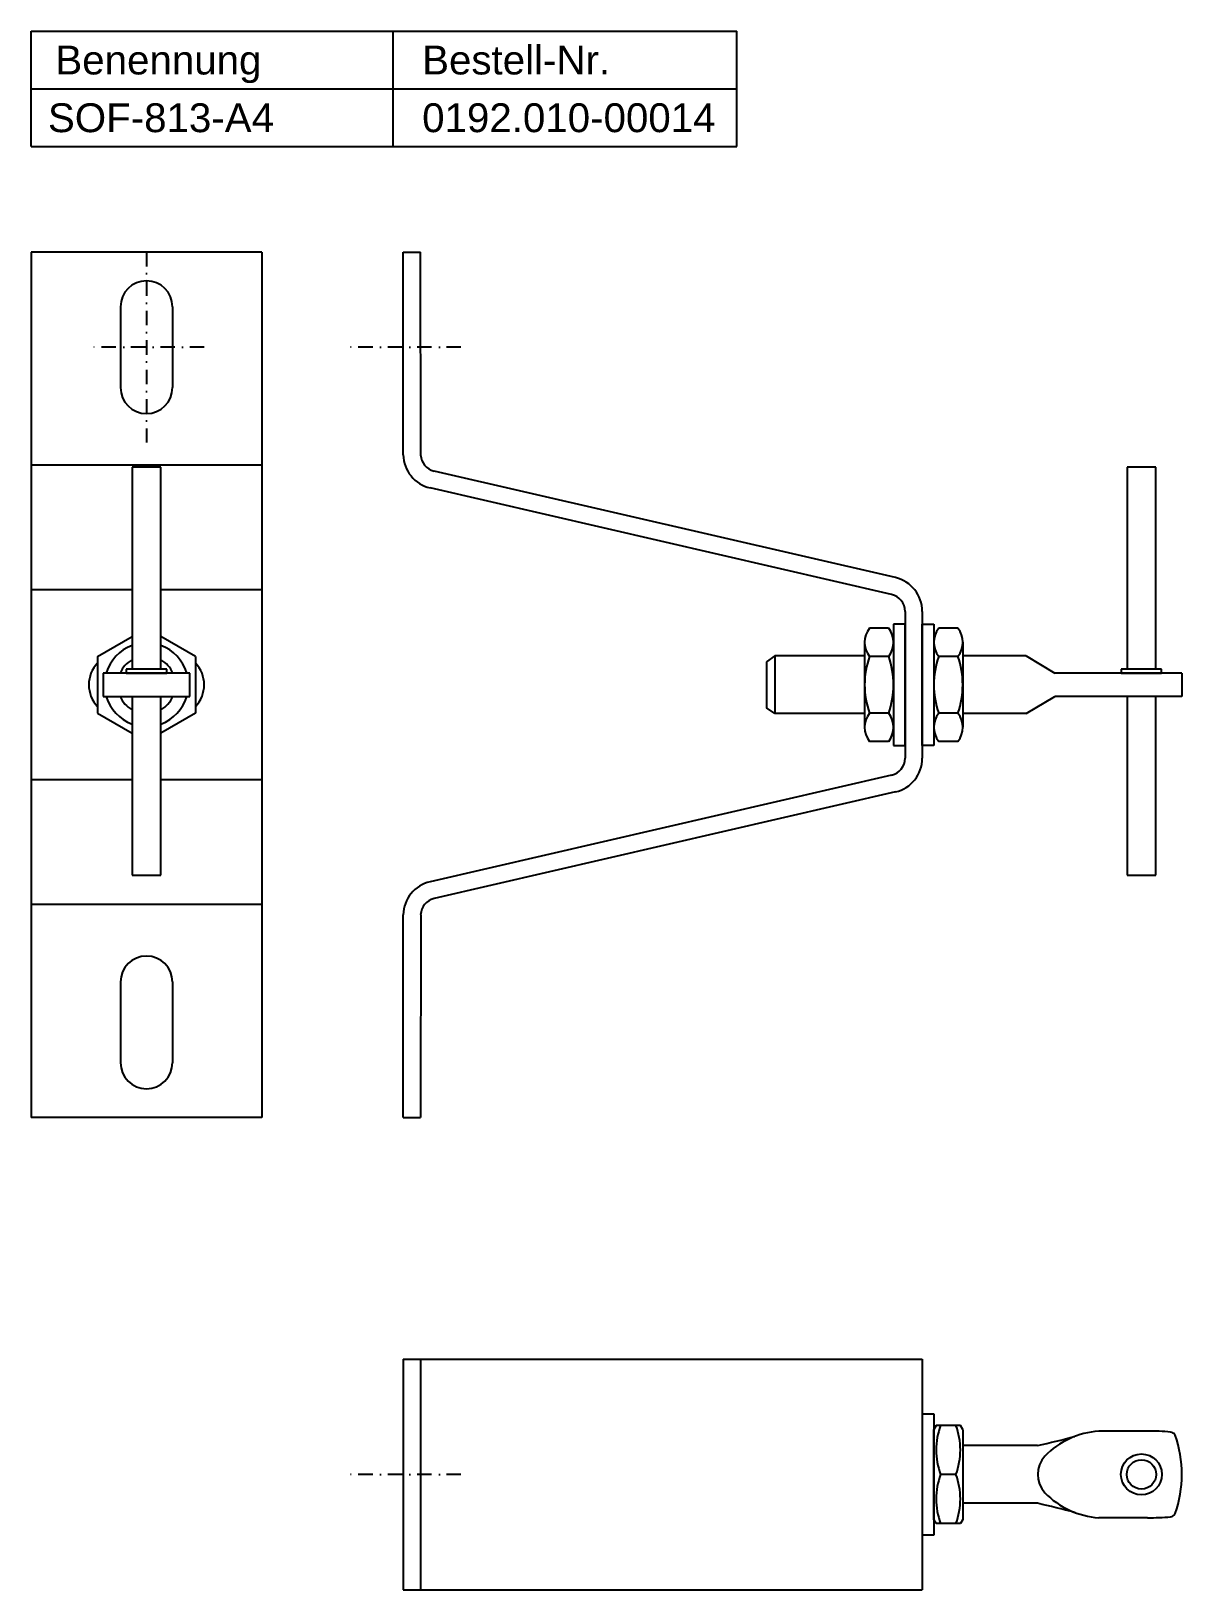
# Model space of a CAD drawing. Header units: millimetres. Extents: x 1454 to 1654, y -11 to 259.
import ezdxf

# ---------------------------------------------------------------- set-up
doc = ezdxf.new("R2010")
doc.units = ezdxf.units.MM
doc.header["$LTSCALE"] = 10
doc.linetypes.add('STRICHPUNKT2', pattern=[0.5, 0.25, -0.125, 0, -0.125])
doc.layers.add('HALFEN', color=2, linetype='Continuous')
doc.styles.add('ARIAL50', font='ARIAL.TTF', dxfattribs={"height": 5})

msp = doc.modelspace()

# ---------------------------------------------------------------- linework, layer by layer
at = {"layer": 'HALFEN'}
for p, q in [((1454.03, 259.37), (1576.41, 259.37)), ((1454.03, 239.37), (1454.03, 259.37)), ((1516.83, 239.37), (1516.83, 259.37)), ((1576.41, 239.37), (1576.41, 259.37)), ((1454.03, 249.37), (1576.41, 249.37)), ((1516.83, 249.37), (1576.41, 249.37)), ((1516.83, 249.37), (1576.41, 249.37)), ((1454.03, 239.37), (1576.41, 239.37)), ((1516.83, 239.37), (1576.41, 239.37)), ((1516.83, 239.37), (1576.41, 239.37)), ((1516.83, 239.37), (1576.41, 239.37)), ((1494.03, 221.1), (1454.03, 221.1)), ((1454.03, 221.1), (1454.03, 71.1)), ((1494.03, 221.1), (1494.03, 71.1)), ((1518.56, 185.96), (1518.56, 221.1)), ((1518.56, 221.1), (1521.56, 221.1)), ((1521.58, 185.94), (1521.56, 221.1)), ((1469.53, 211.6), (1469.53, 197.6)), ((1478.53, 211.6), (1478.53, 197.6)), ((1476.53, 183.8), (1471.53, 183.8)), ((1471.53, 183.8), (1471.53, 148.8)), ((1476.53, 148.8), (1476.53, 183.8)), ((1649.06, 183.8), (1644.06, 183.8)), ((1644.06, 183.8), (1644.06, 148.8)), ((1649.06, 148.8), (1649.06, 183.8)), ((1603.91, 164.67), (1523.89, 183.15)), ((1603.24, 161.75), (1523.21, 180.22)), ((1605.56, 158.82), (1605.56, 133.37)), ((1608.56, 158.82), (1608.56, 133.37)), ((1465.53, 151.01), (1471.53, 154.47)), ((1482.53, 151.01), (1476.53, 154.47)), ((1602.72, 155.92), (1599.41, 155.92)), ((1603.56, 156.6), (1603.56, 135.6)), ((1605.56, 156.6), (1603.56, 156.6)), ((1605.56, 135.6), (1605.56, 156.6)), ((1608.56, 135.6), (1608.56, 156.6)), ((1608.56, 156.6), (1610.56, 156.6)), ((1610.56, 156.6), (1610.56, 135.6)), ((1614.72, 155.92), (1611.41, 155.92)), ((1598.56, 153.46), (1598.56, 138.74)), ((1615.56, 153.46), (1615.56, 138.74)), ((1465.53, 151.01), (1465.53, 141.19)), ((1477.53, 148.8), (1470.53, 148.8)), ((1470.53, 148.8), (1470.53, 148.1)), ((1477.53, 148.1), (1477.53, 148.8)), ((1482.53, 151.01), (1482.53, 141.19)), ((1582.96, 151.1), (1581.56, 150.1)), ((1581.56, 150.1), (1581.56, 142.1)), ((1582.96, 151.1), (1582.96, 141.1)), ((1598.56, 151.1), (1582.96, 151.1)), ((1602.72, 151.01), (1599.41, 151.01)), ((1614.72, 151.01), (1611.41, 151.01)), ((1626.56, 151.1), (1615.56, 151.1)), ((1626.56, 151.1), (1631.56, 148.1)), ((1650.06, 148.8), (1643.06, 148.8)), ((1643.06, 148.8), (1643.06, 148.1)), ((1650.06, 148.1), (1650.06, 148.8)), ((1481.53, 148.1), (1466.53, 148.1)), ((1466.53, 148.1), (1466.53, 144.1)), ((1470.53, 148.1), (1477.53, 148.1)), ((1470.53, 148.1), (1477.53, 148.1)), ((1481.53, 144.1), (1481.53, 148.1)), ((1653.56, 148.1), (1631.56, 148.1)), ((1643.06, 148.1), (1650.06, 148.1)), ((1653.56, 148.1), (1653.56, 144.1)), ((1466.53, 144.1), (1481.53, 144.1)), ((1471.53, 144.1), (1471.53, 113.1)), ((1476.53, 113.1), (1476.53, 144.1)), ((1626.56, 141.1), (1631.56, 144.1)), ((1653.56, 144.1), (1631.56, 144.1)), ((1644.06, 144.1), (1644.06, 113.1)), ((1649.06, 113.1), (1649.06, 144.1)), ((1465.53, 141.19), (1471.53, 137.73)), ((1482.53, 141.19), (1476.53, 137.73)), ((1582.96, 141.1), (1581.56, 142.1)), ((1598.56, 141.1), (1582.96, 141.1)), ((1602.72, 141.19), (1599.41, 141.19)), ((1614.72, 141.19), (1611.41, 141.19)), ((1626.56, 141.1), (1615.56, 141.1)), ((1602.72, 136.28), (1599.41, 136.28)), ((1603.56, 135.6), (1605.56, 135.6)), ((1610.56, 135.6), (1608.56, 135.6)), ((1614.72, 136.28), (1611.41, 136.28)), ((1603.24, 130.45), (1523.21, 111.98)), ((1603.91, 127.53), (1523.89, 109.05)), ((1471.53, 113.1), (1476.53, 113.1)), ((1644.06, 113.1), (1649.06, 113.1)), ((1518.56, 71.1), (1518.56, 106.23)), ((1521.58, 106.26), (1521.56, 71.1)), ((1469.53, 94.6), (1469.53, 80.6)), ((1478.53, 94.6), (1478.53, 80.6)), ((1494.03, 71.1), (1454.03, 71.1)), ((1518.56, 71.1), (1521.56, 71.1)), ((1518.56, 29.26), (1608.56, 29.26)), ((1518.56, 29.26), (1518.56, -10.74)), ((1521.56, 29.26), (1521.56, -10.74)), ((1608.56, 29.26), (1608.56, -10.74)), ((1608.56, 19.76), (1610.56, 19.76)), ((1610.56, 19.76), (1610.56, -1.24)), ((1610.97, 17.76), (1610.56, 17.06)), ((1610.56, 1.46), (1610.56, 17.06)), ((1610.56, 16.62), (1610.56, 1.9)), ((1615.16, 17.76), (1610.97, 17.76)), ((1615.56, 17.06), (1615.16, 17.76)), ((1615.56, 17.06), (1615.56, 1.46)), ((1647.63, 16.76), (1639.16, 16.76)), ((1628.56, 14.26), (1615.56, 14.26)), ((1614.4, 9.26), (1611.73, 9.26)), ((1628.56, 4.26), (1615.56, 4.26)), ((1610.97, 0.76), (1610.56, 1.46)), ((1615.16, 0.76), (1610.97, 0.76)), ((1615.56, 1.46), (1615.16, 0.76)), ((1647.63, 1.76), (1639.16, 1.76)), ((1610.56, -1.24), (1608.56, -1.24)), ((1518.56, -10.74), (1608.56, -10.74))]:
    msp.add_line(p, q, dxfattribs=at)
at = {"layer": 'HALFEN', "color": 1, "linetype": 'STRICHPUNKT2'}
for p, q in [((1474.03, 221.1), (1474.03, 188.1)), ((1484.03, 204.6), (1464.03, 204.6)), ((1528.56, 204.6), (1508.56, 204.6)), ((1528.56, 9.26), (1508.56, 9.26))]:
    msp.add_line(p, q, dxfattribs=at)
at = {"layer": 'HALFEN', "ltscale": 20}
for p, q in [((1494.03, 184.15), (1454.03, 184.15)), ((1471.53, 162.56), (1454.03, 162.56)), ((1494.03, 162.56), (1476.53, 162.56)), ((1471.53, 129.64), (1454.03, 129.64)), ((1494.03, 129.64), (1476.53, 129.64)), ((1494.03, 108.05), (1454.03, 108.05))]:
    msp.add_line(p, q, dxfattribs=at)
at = {"layer": 'HALFEN'}
for radius in [3.55, 2.55]:
    msp.add_circle((1646.56, 9.26), radius, dxfattribs=at)
for centre, radius, start, end in [((1474.03, 211.6), 4.5, 0, 180), ((1474.03, 197.6), 4.5, 180, 0), ((1524.56, 186.07), 6, 181, 257), ((1524.55, 186.05), 2.98, 182.0258, 257.1625), ((1602.56, 158.82), 6, 0, 77), ((1602.56, 158.82), 3, 0, 77), ((1602.56, 153.46), 4, 142.1211, 217.8789), ((1599.57, 153.46), 4, 322.1211, 37.8789), ((1614.56, 153.46), 4, 142.1211, 217.8789), ((1611.57, 153.46), 4, 322.1211, 37.8789), ((1474.03, 146.1), 7.25, 110.1713, 163.9866), ((1474.03, 146.1), 7.25, 16.0134, 69.8287), ((1469.53, 146.1), 5.5, 136.6582, 223.3418), ((1469.53, 146.1), 5.5, 136.6582, 223.3418), ((1474.03, 146.1), 5, 120, 156.4218), ((1474.03, 146.1), 5, 23.5782, 60), ((1478.53, 146.1), 5.5, 316.6582, 43.3418), ((1478.53, 146.1), 5.5, 316.6582, 43.3418), ((1613.29, 146.1), 14.73, 160.5288, 199.4712), ((1588.84, 146.1), 14.73, 340.5288, 19.4712), ((1625.29, 146.1), 14.73, 160.5288, 199.4712), ((1600.84, 146.1), 14.73, 340.5288, 19.4712), ((1474.03, 146.1), 7.25, 196.0134, 249.8287), ((1474.03, 146.1), 5, 203.5782, 240), ((1474.03, 146.1), 7.25, 290.1713, 343.9866), ((1474.03, 146.1), 5, 300, 336.4218), ((1602.56, 138.74), 4, 142.1211, 217.8789), ((1599.57, 138.74), 4, 322.1211, 37.8789), ((1614.56, 138.74), 4, 142.1211, 217.8789), ((1611.57, 138.74), 4, 322.1211, 37.8789), ((1602.56, 133.37), 3, 283, 0), ((1602.56, 133.37), 6, 283, 0), ((1524.56, 106.13), 6, 103, 179), ((1524.55, 106.15), 2.98, 102.8375, 177.9742), ((1474.03, 94.6), 4.5, 0, 180), ((1474.03, 80.6), 4.5, 180, 0), ((1623.22, 13.51), 12.25, 159.7054, 200.2946), ((1602.91, 13.51), 12.25, 339.7054, 20.2946), ((1640.19, 2.24), 14.56, 94.054, 135.5862), ((1648.29, -16.61), 33.38, 84.2805, 91.1293), ((1651.52, 15.61), 1, 26.8933, 84.2805), ((1586.26, 200.79), 191.26, 282.7768, 284.7602), ((1633.01, 9.26), 20.55, 340.6884, 19.3116), ((1633.28, 9.26), 4.71, 137.7744, 222.2256), ((1623.22, 5.01), 12.25, 159.7054, 200.2946), ((1602.91, 5.01), 12.25, 339.7054, 20.2946), ((1640.19, 16.28), 14.56, 224.4138, 265.946), ((1586.26, -182.27), 191.26, 75.2398, 77.2232), ((1648.29, 35.14), 33.38, 268.8707, 275.7195), ((1651.52, 2.92), 1, 275.7195, 333.1067)]:
    msp.add_arc(centre, radius, start, end, dxfattribs=at)

# ---------------------------------------------------------------- texts
at = {"layer": 'HALFEN', "style": 'ARIAL50'}
for s, p in [('Benennung', (1458.23, 251.87)), ('Bestell-Nr.', (1521.83, 251.87)), ('SOF-813-A4', (1456.94, 241.87)), ('0192.010-00014', (1521.83, 241.87))]:
    msp.add_text(s, height=5, dxfattribs=at).set_placement(p)

doc.saveas('drawing.dxf')
